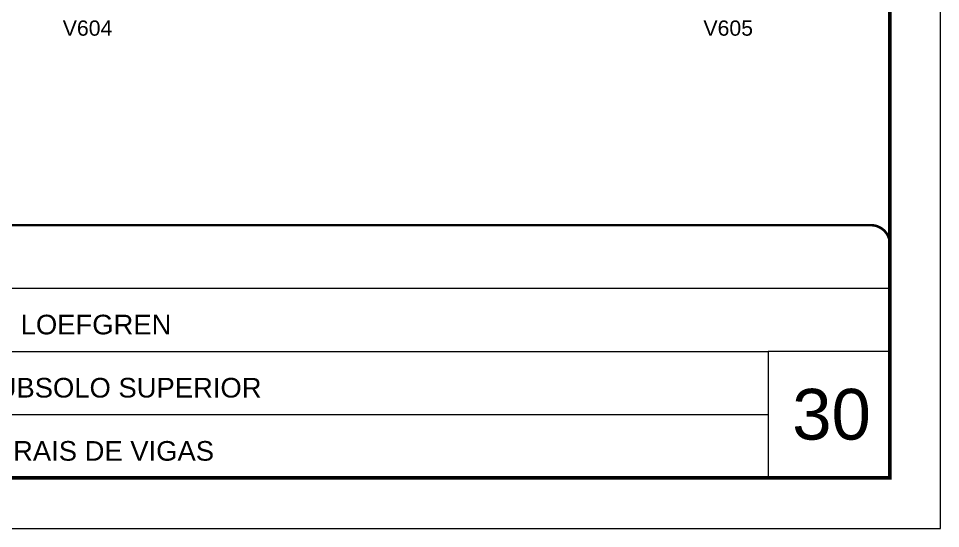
# Model space of a CAD drawing. Extents: x 3309 to 9590, y -2522 to 14608.
# Drawn here: x 5665 to 6393, y 5518 to 5920 of the extents above; entities that cross this region are included whole.
import ezdxf

# ---------------------------------------------------------------- set-up
doc = ezdxf.new("R2010")
doc.units = 0
doc.linetypes.add('CONTINUO', pattern=[0])
doc.linetypes.add('DASHED', pattern=[0.75, 0.5, -0.25])
doc.layers.add('5', color=5, linetype='Continuous')
for name, color, linetype, lineweight in [('CARIMBO', 255, 'Continuous', 9), ('Folhas', 255, 'Continuous', 9), ('SARRAFO DE PRESSAO', 251, 'DASHED', 9)]:
    doc.layers.add(name, color=color, linetype=linetype, lineweight=lineweight)
doc.styles.add('ARIAL', font='arial.ttf')
doc.styles.get("Standard").update_dxf_attribs({"font": 'arial.ttf'})

# ---------------------------------------------------------------- blocks, each defined once
blk = doc.blocks.new('9999999999')
at = {"color": 30, "linetype": 'CONTINUO'}
for p, q in [((98564.56, 34379.64), (99583.98, 34379.64)), ((98564.56, 34329.83), (99487.98, 34329.83)), ((99583.98, 34329.83), (99487.98, 34329.83)), ((99487.98, 34329.83), (99487.98, 34230.21)), ((98564.56, 34280.02), (99487.98, 34280.02))]:
    blk.add_line(p, q, dxfattribs=at)
at = {"color": 30, "linetype": 'CONTINUO', "const_width": 2}
blk.add_lwpolyline([(99583.98, 34230.21), (99583.98, 34414.45, 0.414214), (99568.98, 34429.45), (98228.98, 34429.45, 0.414214), (98213.98, 34414.45), (98213.98, 34245.21, 0.414214), (98228.98, 34230.21), (99583.98, 34230.21)], format="xyb", dxfattribs=at)
at = {"layer": 'Folhas'}
blk.add_lwpolyline([(98138.98, 34190.21), (99623.98, 34190.21), (99623.98, 35240.21), (98138.98, 35240.21)], close=True, dxfattribs=at)
at = {"layer": 'Folhas', "color": 30, "const_width": 3}
blk.add_lwpolyline([(98213.98, 34230.21), (99583.98, 34230.21), (99583.98, 35200.21), (98213.98, 35200.21)], close=True, dxfattribs=at)
at = {"color": 7, "linetype": 'Continuous', "ltscale": 5, "style": 'ARIAL'}
for s, p in [('LEAF LOEFGREN', (98837.68, 34343.32)), ('1° SUBSOLO SUPERIOR', (98837.68, 34293.51)), ('LATERAIS DE VIGAS', (98837.68, 34243.7))]:
    blk.add_text(s, height=15.4829, dxfattribs=at).set_placement(p)

msp = doc.modelspace()

# ---------------------------------------------------------------- block references
at = {"layer": 'SARRAFO DE PRESSAO', "color": 6, "linetype": 'ByBlock'}
msp.add_blockref('9999999999', (-93231.11, -28672.37), dxfattribs=at)

# ---------------------------------------------------------------- texts
at = {"layer": '5', "linetype": 'Continuous'}
for s, rotation, p in [('V604', 0.00004, (5699.87, 5906.5)), ('V605', 359.99996, (6205.66, 5906.5))]:
    msp.add_text(s, height=12, rotation=rotation, dxfattribs=at).set_placement(p)
at = {"layer": 'CARIMBO', "style": 'ARIAL'}
msp.add_text('30', height=40, dxfattribs=at).set_placement((6275.73, 5587.98))

doc.saveas('drawing.dxf')
